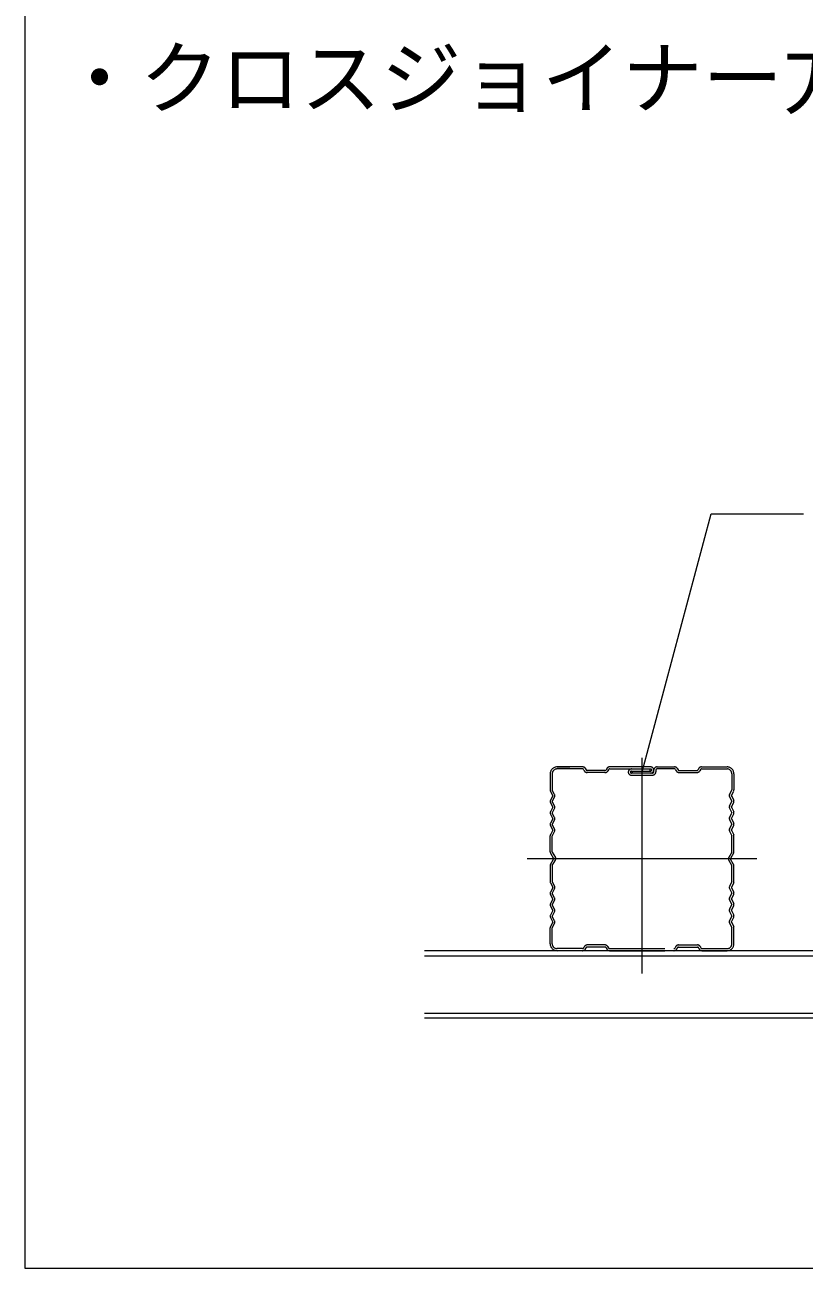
# Model space of a CAD drawing. Units: millimetres on the paper, with parts at other scales. Extents: x -195 to 195, y -140 to 138.
# Drawn here: x 2 to 18.96, y -115.5 to -88.44 of the extents above; entities that cross this region are included whole.
import ezdxf
from ezdxf.enums import TextEntityAlignment as Align

# ---------------------------------------------------------------- set-up
doc = ezdxf.new("R2010")
doc.units = ezdxf.units.MM
doc.linetypes.add('CHAIN2', pattern=[12, 9, -1, 1, -1])
doc.linetypes.add('DASHED1', pattern=[1.8, 1.2, -0.6])
for name, color, linetype, lineweight in [('4-0_中心線', 4, 'CHAIN2', 9), ('4-2_メインジョイナー', 3, 'Continuous', 18), ('4-4_野縁', 4, 'DASHED1', 9), ('4-6_文字・矢印', 7, 'Continuous', 18), ('F-3_クロスジョイナー', 3, 'Continuous', 18)]:
    doc.layers.add(name, color=color, linetype=linetype, lineweight=lineweight)
doc.styles.add('ＭＳ ゴシック', font='')
doc.styles.get('ＭＳ ゴシック').set_extended_font_data('MS Gothic')

msp = doc.modelspace()

# ---------------------------------------------------------------- linework, layer by layer
at = {"layer": '4-0_中心線'}
for p, q in [((15.433, -109.092), (15.433, -104.392)), ((17.933, -106.592), (12.933, -106.592))]:
    msp.add_line(p, q, dxfattribs=at)
at = {"layer": '4-2_メインジョイナー'}
for p, q in [((30.033, -108.592), (10.7, -108.592)), ((30.033, -108.712), (10.7, -108.712)), ((31.933, -109.962), (10.7, -109.962)), ((31.933, -110.062), (10.7, -110.062))]:
    msp.add_line(p, q, dxfattribs=at)
at = {"layer": '4-4_野縁'}
for p, q in [((14.139, -104.592), (13.58, -104.592)), ((14.139, -104.637), (13.58, -104.637)), ((13.583, -104.592), (13.862, -104.592)), ((14.164, -104.653), (14.176, -104.676)), ((14.204, -104.632), (14.216, -104.656)), ((14.624, -104.672), (14.242, -104.672)), ((14.663, -104.632), (14.651, -104.656)), ((14.703, -104.653), (14.691, -104.676)), ((15.621, -104.592), (14.728, -104.592)), ((14.728, -104.637), (15.621, -104.637)), ((15.201, -104.682), (15.621, -104.682)), ((15.219, -104.682), (15.219, -104.727)), ((15.604, -104.637), (15.604, -104.682)), ((15.689, -104.699), (15.689, -104.665)), ((15.734, -104.665), (15.734, -104.699)), ((15.762, -104.592), (16.139, -104.592)), ((16.142, -104.637), (15.762, -104.637)), ((16.164, -104.653), (16.176, -104.676)), ((16.204, -104.632), (16.216, -104.656)), ((16.242, -104.672), (16.624, -104.672)), ((16.663, -104.632), (16.651, -104.656)), ((16.703, -104.653), (16.691, -104.676)), ((16.728, -104.592), (17.283, -104.592)), ((16.728, -104.637), (17.283, -104.637)), ((13.433, -104.742), (13.433, -105.092)), ((13.433, -104.742), (13.433, -105.092)), ((13.478, -104.742), (13.478, -105.092)), ((14.624, -104.717), (14.242, -104.717)), ((15.661, -104.727), (15.201, -104.727)), ((15.201, -104.772), (15.661, -104.772)), ((16.242, -104.717), (16.624, -104.717)), ((17.388, -104.742), (17.388, -105.092)), ((17.433, -104.742), (17.433, -105.092)), ((17.433, -104.742), (17.433, -105.092)), ((13.489, -105.213), (13.439, -105.117)), ((13.489, -105.213), (13.439, -105.117)), ((13.489, -105.222), (13.439, -105.318)), ((13.489, -105.222), (13.439, -105.318)), ((13.529, -105.192), (13.479, -105.096)), ((13.529, -105.243), (13.479, -105.339)), ((17.338, -105.192), (17.387, -105.096)), ((17.338, -105.243), (17.387, -105.339)), ((17.377, -105.213), (17.427, -105.117)), ((17.377, -105.213), (17.427, -105.117)), ((17.377, -105.222), (17.427, -105.318)), ((17.377, -105.222), (17.427, -105.318)), ((13.489, -105.463), (13.439, -105.367)), ((13.489, -105.463), (13.439, -105.367)), ((13.489, -105.472), (13.439, -105.568)), ((13.489, -105.472), (13.439, -105.568)), ((13.529, -105.442), (13.479, -105.346)), ((13.529, -105.493), (13.479, -105.589)), ((17.338, -105.442), (17.387, -105.346)), ((17.338, -105.493), (17.387, -105.589)), ((17.377, -105.463), (17.427, -105.367)), ((17.377, -105.463), (17.427, -105.367)), ((17.377, -105.472), (17.427, -105.568)), ((17.377, -105.472), (17.427, -105.568)), ((13.489, -105.713), (13.439, -105.617)), ((13.489, -105.713), (13.439, -105.617)), ((13.489, -105.722), (13.439, -105.818)), ((13.489, -105.722), (13.439, -105.818)), ((13.529, -105.692), (13.479, -105.596)), ((13.529, -105.743), (13.479, -105.839)), ((17.338, -105.692), (17.387, -105.596)), ((17.338, -105.743), (17.387, -105.839)), ((17.377, -105.713), (17.427, -105.617)), ((17.377, -105.713), (17.427, -105.617)), ((17.377, -105.722), (17.427, -105.818)), ((17.377, -105.722), (17.427, -105.818)), ((13.489, -105.963), (13.439, -105.867)), ((13.489, -105.963), (13.439, -105.867)), ((13.489, -105.972), (13.439, -106.068)), ((13.489, -105.972), (13.439, -106.068)), ((13.529, -105.942), (13.479, -105.846)), ((13.529, -105.993), (13.479, -106.089)), ((13.529, -105.993), (13.479, -106.089)), ((17.338, -105.942), (17.387, -105.846)), ((17.338, -105.993), (17.387, -106.089)), ((17.377, -105.963), (17.427, -105.867)), ((17.377, -105.963), (17.427, -105.867)), ((17.377, -105.972), (17.427, -106.068)), ((17.377, -105.972), (17.427, -106.068)), ((13.433, -106.442), (13.433, -106.092)), ((13.478, -106.442), (13.478, -106.092)), ((17.388, -106.442), (17.388, -106.092)), ((17.433, -106.442), (17.433, -106.092)), ((13.44, -106.469), (13.509, -106.587)), ((13.44, -106.716), (13.509, -106.597)), ((13.479, -106.446), (13.548, -106.565)), ((17.366, -106.592), (17.313, -106.592)), ((17.387, -106.446), (17.319, -106.565)), ((17.426, -106.469), (17.358, -106.587)), ((17.426, -106.716), (17.358, -106.597)), ((13.433, -106.742), (13.433, -107.067)), ((13.433, -106.767), (13.433, -107.092)), ((13.478, -106.742), (13.478, -107.092)), ((13.479, -106.738), (13.548, -106.62)), ((17.387, -106.738), (17.319, -106.62)), ((17.388, -107.092), (17.388, -106.742)), ((17.433, -107.092), (17.433, -106.742)), ((13.439, -107.115), (13.489, -107.212)), ((13.479, -107.095), (13.529, -107.191)), ((13.479, -107.095), (13.529, -107.191)), ((17.388, -107.095), (17.338, -107.191)), ((17.428, -107.115), (17.377, -107.212)), ((13.489, -107.221), (13.439, -107.317)), ((13.489, -107.462), (13.439, -107.366)), ((13.529, -107.242), (13.479, -107.338)), ((13.529, -107.441), (13.479, -107.345)), ((17.338, -107.242), (17.387, -107.338)), ((17.338, -107.441), (17.387, -107.345)), ((17.377, -107.221), (17.427, -107.317)), ((17.377, -107.462), (17.427, -107.366)), ((13.489, -107.471), (13.439, -107.567)), ((13.489, -107.712), (13.439, -107.616)), ((13.529, -107.492), (13.479, -107.588)), ((13.529, -107.691), (13.479, -107.595)), ((17.338, -107.492), (17.387, -107.588)), ((17.338, -107.691), (17.387, -107.595)), ((17.377, -107.471), (17.427, -107.567)), ((17.377, -107.712), (17.427, -107.616)), ((13.489, -107.721), (13.439, -107.817)), ((13.489, -107.962), (13.439, -107.866)), ((13.529, -107.742), (13.479, -107.838)), ((13.529, -107.941), (13.479, -107.845)), ((17.338, -107.742), (17.387, -107.838)), ((17.338, -107.941), (17.387, -107.845)), ((17.377, -107.721), (17.427, -107.817)), ((17.377, -107.962), (17.427, -107.866)), ((13.433, -108.442), (13.433, -108.092)), ((13.433, -108.442), (13.433, -108.142)), ((13.489, -107.971), (13.439, -108.067)), ((13.478, -108.442), (13.478, -108.092)), ((13.529, -107.992), (13.479, -108.088)), ((17.338, -107.992), (17.387, -108.088)), ((17.377, -107.971), (17.427, -108.067)), ((17.388, -108.442), (17.388, -108.092)), ((17.433, -108.442), (17.433, -108.092)), ((17.433, -108.442), (17.433, -108.142)), ((14.624, -108.467), (14.242, -108.467)), ((16.228, -108.467), (16.639, -108.467)), ((14.139, -108.547), (13.579, -108.547)), ((14.139, -108.592), (13.579, -108.592)), ((14.164, -108.532), (14.176, -108.508)), ((14.204, -108.553), (14.216, -108.529)), ((14.624, -108.512), (14.242, -108.512)), ((14.651, -108.529), (14.663, -108.553)), ((14.691, -108.508), (14.703, -108.532)), ((14.728, -108.547), (16.127, -108.547)), ((14.728, -108.592), (16.127, -108.592)), ((16.199, -108.535), (16.198, -108.538)), ((16.228, -108.512), (16.639, -108.512)), ((16.668, -108.535), (16.669, -108.538)), ((16.739, -108.547), (17.283, -108.547)), ((16.739, -108.592), (17.283, -108.592)), ((17.285, -108.592), (17.002, -108.592)), ((17.433, -108.592), (17.433, -108.592))]:
    msp.add_line(p, q, dxfattribs=at)
for centre, radius, start, end in [((13.583, -104.742), 0.15, 90, 180), ((13.583, -104.742), 0.105, 90, 180), ((14.139, -104.665), 0.073, 27, 90), ((14.139, -104.665), 0.028, 27, 90), ((14.242, -104.642), 0.075, 207, 270), ((14.242, -104.642), 0.03, 207, 270), ((14.624, -104.642), 0.03, 270, 333), ((14.624, -104.642), 0.075, 270, 333), ((14.728, -104.665), 0.073, 90, 153), ((14.728, -104.665), 0.028, 90, 153), ((15.201, -104.705), 0.0675, 90, 180), ((15.201, -104.705), 0.0225, 90, 180), ((15.621, -104.66), 0.0675, 0, 90), ((15.621, -104.66), 0.0225, 0, 90), ((15.621, -104.66), 0.0225, 270, 0), ((15.621, -104.66), 0.0675, 270, 0), ((15.661, -104.699), 0.073, 270, 0), ((15.661, -104.699), 0.028, 270, 0), ((15.762, -104.665), 0.073, 90, 180), ((15.762, -104.665), 0.028, 90, 180), ((16.139, -104.665), 0.073, 27, 90), ((16.139, -104.665), 0.028, 27, 90), ((16.242, -104.642), 0.075, 207, 270), ((16.242, -104.642), 0.03, 207, 270), ((16.624, -104.642), 0.03, 270, 333), ((16.624, -104.642), 0.075, 270, 333), ((16.728, -104.665), 0.073, 90, 153), ((16.728, -104.665), 0.028, 90, 153), ((17.283, -104.742), 0.15, 0, 90), ((17.283, -104.742), 0.105, 0, 90), ((15.201, -104.705), 0.0675, 180, 270), ((15.201, -104.705), 0.0225, 180, 270), ((13.486, -105.092), 0.053, 180, 207.4785), ((13.486, -105.092), 0.053, 180, 207.4785), ((13.486, -105.092), 0.008, 180, 207.4785), ((13.48, -105.217), 0.01, 332.5215, 27.4785), ((13.48, -105.217), 0.01, 332.5215, 27.4785), ((13.48, -105.217), 0.055, 332.5215, 27.4785), ((17.386, -105.217), 0.055, 152.5215, 207.4785), ((17.386, -105.217), 0.01, 152.5215, 207.4785), ((17.386, -105.217), 0.01, 152.5215, 207.4785), ((17.38, -105.092), 0.008, 332.5215, 0), ((17.38, -105.092), 0.053, 332.5215, 0), ((17.38, -105.092), 0.053, 332.5215, 0), ((13.486, -105.342), 0.053, 152.5215, 207.4785), ((13.486, -105.342), 0.053, 152.5215, 207.4785), ((13.486, -105.342), 0.008, 152.5215, 207.4785), ((13.48, -105.467), 0.01, 332.5215, 27.4785), ((13.48, -105.467), 0.01, 332.5215, 27.4785), ((13.48, -105.467), 0.055, 332.5215, 27.4785), ((17.386, -105.467), 0.055, 152.5215, 207.4785), ((17.386, -105.467), 0.01, 152.5215, 207.4785), ((17.386, -105.467), 0.01, 152.5215, 207.4785), ((17.38, -105.342), 0.008, 332.5215, 27.4785), ((17.38, -105.342), 0.053, 332.5215, 27.4785), ((17.38, -105.342), 0.053, 332.5215, 27.4785), ((13.486, -105.592), 0.053, 152.5215, 207.4785), ((13.486, -105.592), 0.053, 152.5215, 207.4785), ((13.486, -105.592), 0.008, 152.5215, 207.4785), ((13.48, -105.717), 0.01, 332.5215, 27.4785), ((13.48, -105.717), 0.01, 332.5215, 27.4785), ((13.48, -105.717), 0.055, 332.5215, 27.4785), ((17.386, -105.717), 0.055, 152.5215, 207.4785), ((17.386, -105.717), 0.01, 152.5215, 207.4785), ((17.386, -105.717), 0.01, 152.5215, 207.4785), ((17.38, -105.592), 0.008, 332.5215, 27.4785), ((17.38, -105.592), 0.053, 332.5215, 27.4785), ((17.38, -105.592), 0.053, 332.5215, 27.4785), ((13.486, -105.842), 0.053, 152.5215, 207.4785), ((13.486, -105.842), 0.053, 152.5215, 207.4785), ((13.486, -105.842), 0.008, 152.5215, 207.4785), ((13.48, -105.967), 0.01, 332.5215, 27.4785), ((13.48, -105.967), 0.01, 332.5215, 27.4785), ((13.48, -105.967), 0.055, 332.5215, 27.4785), ((17.386, -105.967), 0.055, 152.5215, 207.4785), ((17.386, -105.967), 0.01, 152.5215, 207.4785), ((17.386, -105.967), 0.01, 152.5215, 207.4785), ((17.38, -105.842), 0.008, 332.5215, 27.4785), ((17.38, -105.842), 0.053, 332.5215, 27.4785), ((17.38, -105.842), 0.053, 332.5215, 27.4785), ((13.486, -106.092), 0.053, 152.5215, 180), ((13.486, -106.092), 0.053, 152.5215, 180), ((13.486, -106.092), 0.008, 152.5215, 180), ((17.38, -106.092), 0.008, 0, 27.4785), ((17.38, -106.092), 0.053, 0, 27.4785), ((17.38, -106.092), 0.053, 0, 27.4785), ((13.486, -106.442), 0.053, 180, 210.0521), ((13.486, -106.442), 0.008, 180, 210.0521), ((13.5, -106.592), 0.01, 329.9479, 30.0521), ((13.5, -106.592), 0.055, 329.9479, 30.0521), ((17.366, -106.592), 0.055, 149.9479, 210.0521), ((17.366, -106.592), 0.01, 149.9479, 210.0521), ((17.38, -106.442), 0.008, 329.948, 0), ((17.38, -106.442), 0.053, 329.948, 0), ((13.486, -106.742), 0.053, 149.9479, 180), ((13.486, -106.742), 0.008, 149.9479, 180), ((17.38, -106.742), 0.008, 0, 30.0521), ((17.38, -106.742), 0.053, 0, 30.0521), ((13.483, -107.092), 0.05, 180, 207.4785), ((13.483, -107.092), 0.05, 180, 207.4785), ((13.483, -107.092), 0.05, 180, 207.4785), ((13.483, -107.092), 0.05, 180, 207.4785), ((13.483, -107.092), 0.005, 180, 207.4785), ((13.483, -107.092), 0.005, 180, 207.4785), ((13.483, -107.092), 0.005, 180, 207.4785), ((13.483, -107.092), 0.005, 180, 207.4785), ((17.383, -107.092), 0.005, 332.5215, 0), ((17.383, -107.092), 0.05, 332.5215, 0), ((13.486, -107.342), 0.053, 152.5215, 207.4785), ((13.486, -107.342), 0.008, 152.5215, 207.4785), ((13.48, -107.217), 0.01, 332.5215, 27.4785), ((13.48, -107.217), 0.055, 332.5215, 27.4785), ((17.386, -107.217), 0.055, 152.5215, 207.4785), ((17.386, -107.217), 0.01, 152.5215, 207.4785), ((17.38, -107.342), 0.008, 332.5215, 27.4785), ((17.38, -107.342), 0.053, 332.5215, 27.4785), ((13.486, -107.592), 0.053, 152.5215, 207.4785), ((13.486, -107.592), 0.008, 152.5215, 207.4785), ((13.48, -107.467), 0.01, 332.5215, 27.4785), ((13.48, -107.467), 0.055, 332.5215, 27.4785), ((17.386, -107.467), 0.055, 152.5215, 207.4785), ((17.386, -107.467), 0.01, 152.5215, 207.4785), ((17.38, -107.592), 0.008, 332.5215, 27.4785), ((17.38, -107.592), 0.053, 332.5215, 27.4785), ((13.486, -107.842), 0.053, 152.5215, 207.4785), ((13.486, -107.842), 0.008, 152.5215, 207.4785), ((13.48, -107.717), 0.01, 332.5215, 27.4785), ((13.48, -107.717), 0.055, 332.5215, 27.4785), ((13.48, -107.967), 0.055, 332.5215, 27.4785), ((17.386, -107.717), 0.055, 152.5215, 207.4785), ((17.386, -107.967), 0.055, 152.5215, 207.4785), ((17.386, -107.717), 0.01, 152.5215, 207.4785), ((17.38, -107.842), 0.008, 332.5215, 27.4785), ((17.38, -107.842), 0.053, 332.5215, 27.4785), ((13.486, -108.092), 0.053, 152.5215, 180), ((13.486, -108.092), 0.008, 152.5215, 180), ((13.48, -107.967), 0.01, 332.5215, 27.4785), ((17.386, -107.967), 0.01, 152.5215, 207.4785), ((17.38, -108.092), 0.008, 359.207, 27.4785), ((17.38, -108.092), 0.053, 359.207, 27.4785), ((13.583, -108.442), 0.15, 180, 270), ((13.583, -108.442), 0.105, 180, 270), ((14.242, -108.542), 0.075, 90, 153), ((14.624, -108.542), 0.075, 27, 90), ((16.228, -108.542), 0.075, 90, 165), ((16.639, -108.542), 0.075, 15, 90), ((17.283, -108.442), 0.105, 270, 0), ((17.283, -108.442), 0.15, 270, 0), ((14.139, -108.519), 0.028, 270, 333), ((14.139, -108.519), 0.073, 270, 333), ((14.242, -108.542), 0.03, 90, 153), ((14.624, -108.542), 0.03, 27, 90), ((14.728, -108.519), 0.073, 207, 270), ((14.728, -108.519), 0.028, 207, 270), ((16.127, -108.519), 0.028, 270, 345), ((16.127, -108.519), 0.073, 270, 345), ((16.228, -108.542), 0.03, 90, 165), ((16.639, -108.542), 0.03, 15, 90), ((16.739, -108.519), 0.073, 195, 270), ((16.739, -108.519), 0.028, 195, 270)]:
    msp.add_arc(centre, radius, start, end, dxfattribs=at)
at = {"layer": '4-6_文字・矢印'}
for p, q in [((15.433, -104.7), (16.939, -99.082)), ((16.939, -99.082), (18.948, -99.082))]:
    msp.add_line(p, q, dxfattribs=at)
at = {"layer": 'F-3_クロスジョイナー'}
for p, q in [((2, -60.75), (2, -115.5)), ((2, -115.5), (191, -115.5))]:
    msp.add_line(p, q, dxfattribs=at)

# ---------------------------------------------------------------- texts
at = {"layer": '4-6_文字・矢印', "style": 'ＭＳ ゴシック'}
msp.add_text('・クロスジョイナー方向', height=1.283, dxfattribs=at).set_placement((2.75, -90.625), align=Align.BOTTOM_LEFT)

doc.saveas('drawing.dxf')
